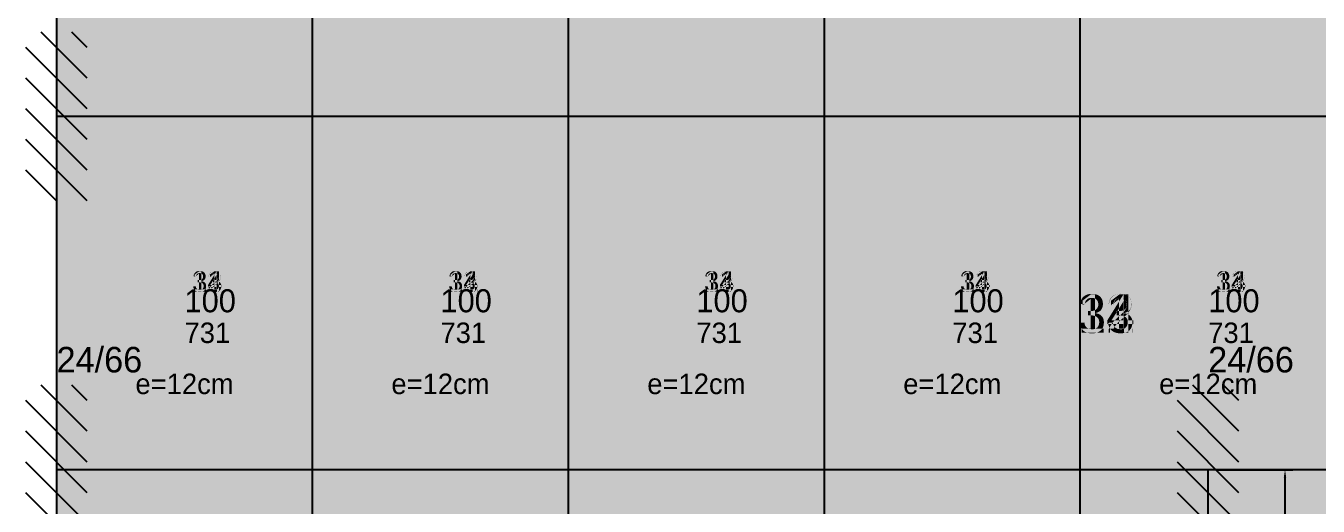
# Model space of a CAD drawing. Extents: x -10500 to 767, y -61 to 780.
# Drawn here: x -12 to 493, y 298 to 485 of the extents above; entities that cross this region are included whole.
import ezdxf

# ---------------------------------------------------------------- set-up
doc = ezdxf.new("R2010")
doc.units = 0
for name, color, linetype in [('COTA', 241, 'Continuous'), ('Hachura', 251, 'Continuous'), ('Painéis', 200, 'Continuous'), ('SARR_2.2x7', 7, 'Continuous')]:
    doc.layers.add(name, color=color, linetype=linetype)
doc.dimstyles.new('COTA PAINEL-50', dxfattribs={"dimtxt": 9, "dimasz": 3, "dimexe": 3, "dimexo": 3, "dimgap": 3, "dimtad": 1, "dimdec": 1, "dimcen": 2.5, "dimclrd": 4, "dimclre": 4, "dimclrt": 240, "dimazin": 3, "dimtfac": 1, "dimtmove": 0, "dimatfit": 3})

# ---------------------------------------------------------------- blocks, each defined once
blk = doc.blocks.new('_CLOSEDFILLED')
at = {"color": 0, "linetype": 'BYBLOCK'}
blk.add_solid([(-1, 0.16), (0, 0), (-1, -0.16)], dxfattribs=at)
blk = doc.blocks.new('*D319')
at = {"color": 4}
for p, q in [((453, 312), (483, 312)), ((480, 169.5), (480, 309)), ((480, 3), (480, 142.5)), ((453, 0), (483, 0))]:
    blk.add_line(p, q, dxfattribs=at)
at = {"layer": 'Defpoints'}
for p in [(450, 312), (450, 0), (480, 0)]:
    blk.add_point(p, dxfattribs=at)
at = {"layer": 'Painéis', "color": 4, "xscale": 3, "yscale": 3}
for p, rotation in [((480, 312), 90), ((480, 0), 270)]:
    blk.add_blockref('_CLOSEDFILLED', p, dxfattribs=dict(at, rotation=rotation))
at = {"layer": 'Painéis', "color": 240, "insert": (480, 156), "char_height": 9, "attachment_point": 5, "rotation": 90}
blk.add_mtext('312', dxfattribs=at)
blk = doc.blocks.new('*D333')
at = {"color": 4}
for p, q in [((453, 312), (483, 312)), ((480, 169.5), (480, 309)), ((480, 3), (480, 142.5)), ((453, 0), (483, 0))]:
    blk.add_line(p, q, dxfattribs=at)
at = {"layer": 'Defpoints'}
for p in [(450, 312), (450, 0), (480, 0)]:
    blk.add_point(p, dxfattribs=at)
at = {"layer": 'Painéis', "color": 4, "xscale": 3, "yscale": 3}
for p, rotation in [((480, 312), 90), ((480, 0), 270)]:
    blk.add_blockref('_CLOSEDFILLED', p, dxfattribs=dict(at, rotation=rotation))
at = {"layer": 'Painéis', "color": 240, "insert": (480, 156), "char_height": 9, "attachment_point": 5, "rotation": 90}
blk.add_mtext('312', dxfattribs=at)

msp = doc.modelspace()

# ---------------------------------------------------------------- hatches: boundary and pattern name
at = {"layer": 'Hachura'}
h = msp.add_hatch(color=7, dxfattribs=at)
h.dxf.hatch_style = 1
h.paths.add_polyline_path([(0, 0), (731, 0), (731, 731), (0, 731)])
h = msp.add_hatch(color=7, dxfattribs=at)
h.dxf.hatch_style = 1
h.paths.add_polyline_path([(0, 0), (731, 0), (731, 731), (0, 731)])
h = msp.add_hatch(color=7, dxfattribs=at)
h.dxf.hatch_style = 1
h.paths.add_polyline_path([(0, 0), (731, 0), (731, 731), (0, 731)])
h = msp.add_hatch(color=7, dxfattribs=at)
h.dxf.hatch_style = 1
h.paths.add_polyline_path([(0, 0), (731, 0), (731, 731), (0, 731)])
h = msp.add_hatch(color=7, dxfattribs=at)
h.dxf.hatch_style = 1
h.paths.add_polyline_path([(0, 0), (731, 0), (731, 731), (0, 731)])
h = msp.add_hatch(color=7, dxfattribs=at)
h.dxf.hatch_style = 1
h.paths.add_polyline_path([(0, 0), (731, 0), (731, 731), (0, 731)])
h = msp.add_hatch(color=7, dxfattribs=at)
h.dxf.hatch_style = 1
h.paths.add_polyline_path([(0, 0), (731, 0), (731, 731), (0, 731)])
h = msp.add_hatch(color=7, dxfattribs=at)
h.dxf.hatch_style = 1
h.paths.add_polyline_path([(0, 0), (731, 0), (731, 731), (0, 731)])
h = msp.add_hatch(color=7, dxfattribs=at)
h.dxf.hatch_style = 1
h.paths.add_polyline_path([(0, 0), (731, 0), (731, 731), (0, 731)])
h = msp.add_hatch(color=7, dxfattribs=at)
h.dxf.hatch_style = 1
h.paths.add_polyline_path([(0, 0), (731, 0), (731, 731), (0, 731)])
h = msp.add_hatch(color=7, dxfattribs=at)
h.dxf.hatch_style = 1
h.paths.add_polyline_path([(0, 0), (731, 0), (731, 731), (0, 731)])
h = msp.add_hatch(color=7, dxfattribs=at)
h.dxf.hatch_style = 1
h.paths.add_polyline_path([(0, 0), (731, 0), (731, 731), (0, 731)])
h = msp.add_hatch(color=7, dxfattribs=at)
h.dxf.hatch_style = 1
h.paths.add_polyline_path([(0, 0), (731, 0), (731, 731), (0, 731)])
h = msp.add_hatch(color=7, dxfattribs=at)
h.dxf.hatch_style = 1
h.paths.add_polyline_path([(0, 0), (731, 0), (731, 731), (0, 731)])
h = msp.add_hatch(color=7, dxfattribs=at)
h.dxf.hatch_style = 1
h.paths.add_polyline_path([(0, 0), (731, 0), (731, 731), (0, 731)])
h = msp.add_hatch(color=7, dxfattribs=at)
h.dxf.hatch_style = 1
h.paths.add_polyline_path([(0, 0), (731, 0), (731, 731), (0, 731)])
h = msp.add_hatch(color=7, dxfattribs=at)
h.dxf.hatch_style = 1
h.paths.add_polyline_path([(0, 0), (731, 0), (731, 731), (0, 731)])
h = msp.add_hatch(color=7, dxfattribs=at)
h.dxf.hatch_style = 1
h.paths.add_polyline_path([(0, 0), (731, 0), (731, 731), (0, 731)])
h = msp.add_hatch(color=7, dxfattribs=at)
h.dxf.hatch_style = 1
h.paths.add_polyline_path([(0, 0), (731, 0), (731, 731), (0, 731)])
h = msp.add_hatch(color=7, dxfattribs=at)
h.dxf.hatch_style = 1
h.paths.add_polyline_path([(0, 0), (731, 0), (731, 731), (0, 731)])
h = msp.add_hatch(color=7, dxfattribs=at)
h.dxf.hatch_style = 1
h.paths.add_polyline_path([(0, 0), (731, 0), (731, 731), (0, 731)])
h = msp.add_hatch(color=7, dxfattribs=at)
h.dxf.hatch_style = 1
h.paths.add_polyline_path([(0, 0), (731, 0), (731, 731), (0, 731)])
h = msp.add_hatch(color=7, dxfattribs=at)
h.dxf.hatch_style = 1
h.paths.add_polyline_path([(0, 0), (731, 0), (731, 731), (0, 731)])
h = msp.add_hatch(color=7, dxfattribs=at)
h.dxf.hatch_style = 1
h.paths.add_polyline_path([(0, 0), (731, 0), (731, 731), (0, 731)])
h = msp.add_hatch(color=7, dxfattribs=at)
h.dxf.hatch_style = 1
h.paths.add_polyline_path([(0, 0), (731, 0), (731, 450), (0, 450)])
h = msp.add_hatch(color=7, dxfattribs=at)
h.dxf.hatch_style = 1
h.paths.add_polyline_path([(0, 0), (731, 0), (731, 450), (0, 450)])
h = msp.add_hatch(color=7, dxfattribs=at)
h.dxf.hatch_style = 1
h.paths.add_polyline_path([(0, 0), (731, 0), (731, 312), (0, 312)])
h = msp.add_hatch(color=7, dxfattribs=at)
h.dxf.hatch_style = 1
h.paths.add_polyline_path([(0, 0), (731, 0), (731, 312), (0, 312)])
h = msp.add_hatch(color=7, dxfattribs=at)
h.dxf.hatch_style = 1
h.paths.add_polyline_path([(0, 0), (450, 0), (450, 312), (0, 312)])
h = msp.add_hatch(color=7, dxfattribs=at)
h.dxf.hatch_style = 1
h.paths.add_polyline_path([(0, 0), (450, 0), (450, 312), (0, 312)])

# ---------------------------------------------------------------- linework, layer by layer
at = {"layer": 'Painéis', "lineweight": 18}
for p, q in [((100, 0), (100, 731)), ((100, 0), (100, 731)), ((100, 0), (100, 731)), ((100, 0), (100, 731)), ((100, 0), (100, 731)), ((100, 0), (100, 731)), ((100, 0), (100, 731)), ((100, 0), (100, 731)), ((100, 0), (100, 731)), ((100, 0), (100, 731)), ((100, 0), (100, 731)), ((100, 0), (100, 731)), ((100, 0), (100, 731)), ((100, 0), (100, 731)), ((100, 0), (100, 731)), ((100, 0), (100, 731)), ((100, 0), (100, 731)), ((100, 0), (100, 731)), ((100, 0), (100, 731)), ((100, 0), (100, 731)), ((100, 0), (100, 731)), ((100, 0), (100, 731)), ((100, 0), (100, 731)), ((100, 0), (100, 731)), ((200, 0), (200, 731)), ((200, 0), (200, 731)), ((200, 0), (200, 731)), ((200, 0), (200, 731)), ((200, 0), (200, 731)), ((200, 0), (200, 731)), ((200, 0), (200, 731)), ((200, 0), (200, 731)), ((200, 0), (200, 731)), ((200, 0), (200, 731)), ((200, 0), (200, 731)), ((200, 0), (200, 731)), ((200, 0), (200, 731)), ((200, 0), (200, 731)), ((200, 0), (200, 731)), ((200, 0), (200, 731)), ((200, 0), (200, 731)), ((200, 0), (200, 731)), ((200, 0), (200, 731)), ((200, 0), (200, 731)), ((200, 0), (200, 731)), ((200, 0), (200, 731)), ((200, 0), (200, 731)), ((200, 0), (200, 731)), ((300, 0), (300, 731)), ((300, 0), (300, 731)), ((300, 0), (300, 731)), ((300, 0), (300, 731)), ((300, 0), (300, 731)), ((300, 0), (300, 731)), ((300, 0), (300, 731)), ((300, 0), (300, 731)), ((300, 0), (300, 731)), ((300, 0), (300, 731)), ((300, 0), (300, 731)), ((300, 0), (300, 731)), ((300, 0), (300, 731)), ((300, 0), (300, 731)), ((300, 0), (300, 731)), ((300, 0), (300, 731)), ((300, 0), (300, 731)), ((300, 0), (300, 731)), ((300, 0), (300, 731)), ((300, 0), (300, 731)), ((300, 0), (300, 731)), ((300, 0), (300, 731)), ((300, 0), (300, 731)), ((300, 0), (300, 731)), ((400, 0), (400, 731)), ((400, 0), (400, 731)), ((400, 0), (400, 731)), ((400, 0), (400, 731)), ((400, 0), (400, 731)), ((400, 0), (400, 731)), ((400, 0), (400, 731)), ((400, 0), (400, 731)), ((400, 0), (400, 731)), ((400, 0), (400, 731)), ((400, 0), (400, 731)), ((400, 0), (400, 731)), ((400, 0), (400, 731)), ((400, 0), (400, 731)), ((400, 0), (400, 731)), ((400, 0), (400, 731)), ((400, 0), (400, 731)), ((400, 0), (400, 731)), ((400, 0), (400, 731)), ((400, 0), (400, 731)), ((400, 0), (400, 731)), ((400, 0), (400, 731)), ((400, 0), (400, 731)), ((400, 0), (400, 731)), ((100, 0), (100, 450)), ((100, 0), (100, 450)), ((200, 0), (200, 450)), ((200, 0), (200, 450)), ((300, 0), (300, 450)), ((300, 0), (300, 450)), ((400, 0), (400, 450)), ((400, 0), (400, 450)), ((100, 0), (100, 312)), ((100, 0), (100, 312)), ((100, 0), (100, 312)), ((100, 0), (100, 312)), ((200, 0), (200, 312)), ((200, 0), (200, 312)), ((200, 0), (200, 312)), ((200, 0), (200, 312)), ((300, 0), (300, 312)), ((300, 0), (300, 312)), ((300, 0), (300, 312)), ((300, 0), (300, 312)), ((400, 0), (400, 312)), ((400, 0), (400, 312)), ((400, 0), (400, 312)), ((400, 0), (400, 312)), ((450, 0), (450, 312)), ((450, 0), (450, 312))]:
    msp.add_line(p, q, dxfattribs=at)
at = {"layer": 'SARR_2.2x7'}
for p, q in [((0, 731), (0, 0)), ((0, 731), (0, 0)), ((0, 731), (0, 0)), ((0, 731), (0, 0)), ((0, 731), (0, 0)), ((0, 731), (0, 0)), ((0, 731), (0, 0)), ((0, 731), (0, 0)), ((0, 731), (0, 0)), ((0, 731), (0, 0)), ((0, 731), (0, 0)), ((0, 731), (0, 0)), ((0, 731), (0, 0)), ((0, 731), (0, 0)), ((0, 731), (0, 0)), ((0, 731), (0, 0)), ((0, 731), (0, 0)), ((0, 731), (0, 0)), ((0, 731), (0, 0)), ((0, 731), (0, 0)), ((0, 731), (0, 0)), ((0, 731), (0, 0)), ((0, 731), (0, 0)), ((0, 731), (0, 0)), ((12, 465), (-6, 483)), ((12, 477), (6, 483)), ((12, 453), (-12, 477)), ((12, 441), (-12, 465)), ((12, 429), (-12, 453)), ((731, 450), (0, 450)), ((0, 450), (0, 0)), ((731, 450), (0, 450)), ((0, 450), (0, 0)), ((12, 417), (-12, 441)), ((0, 417), (-12, 429)), ((12, 327), (-6, 345)), ((12, 339), (6, 345)), ((462, 327), (444, 345)), ((462, 339), (456, 345)), ((12, 315), (-12, 339)), ((462, 315), (438, 339)), ((12, 303), (-12, 327)), ((462, 303), (438, 327)), ((12, 291), (-12, 315)), ((462, 291), (438, 315)), ((731, 312), (0, 312)), ((0, 312), (0, 0)), ((731, 312), (0, 312)), ((0, 312), (0, 0)), ((450, 312), (0, 312)), ((0, 312), (0, 0)), ((450, 312), (0, 312)), ((0, 312), (0, 0)), ((450, 0), (450, 312)), ((450, 0), (450, 312)), ((12, 279), (-12, 303)), ((462, 279), (438, 303))]:
    msp.add_line(p, q, dxfattribs=at)
at = {"layer": 'SARR_2.2x7', "lineweight": 25}
for points in [[(0, 0), (731, 0), (731, 731), (0, 731)], [(0, 0), (731, 0), (731, 731), (0, 731)], [(0, 0), (731, 0), (731, 731), (0, 731)], [(0, 0), (731, 0), (731, 731), (0, 731)], [(0, 0), (731, 0), (731, 731), (0, 731)], [(0, 0), (731, 0), (731, 731), (0, 731)], [(0, 0), (731, 0), (731, 731), (0, 731)], [(0, 0), (731, 0), (731, 731), (0, 731)], [(0, 0), (731, 0), (731, 731), (0, 731)], [(0, 0), (731, 0), (731, 731), (0, 731)], [(0, 0), (731, 0), (731, 731), (0, 731)], [(0, 0), (731, 0), (731, 731), (0, 731)], [(0, 0), (731, 0), (731, 731), (0, 731)], [(0, 0), (731, 0), (731, 731), (0, 731)], [(0, 0), (731, 0), (731, 731), (0, 731)], [(0, 0), (731, 0), (731, 731), (0, 731)], [(0, 0), (731, 0), (731, 731), (0, 731)], [(0, 0), (731, 0), (731, 731), (0, 731)], [(0, 0), (731, 0), (731, 731), (0, 731)], [(0, 0), (731, 0), (731, 731), (0, 731)], [(0, 0), (731, 0), (731, 731), (0, 731)], [(0, 0), (731, 0), (731, 731), (0, 731)], [(0, 0), (731, 0), (731, 731), (0, 731)], [(0, 0), (731, 0), (731, 731), (0, 731)], [(0, 0), (731, 0), (731, 450), (0, 450)], [(0, 0), (731, 0), (731, 450), (0, 450)], [(0, 0), (731, 0), (731, 312), (0, 312)], [(0, 0), (731, 0), (731, 312), (0, 312)], [(0, 0), (450, 0), (450, 312), (0, 312)], [(0, 0), (450, 0), (450, 312), (0, 312)]]:
    msp.add_lwpolyline(points, close=True, dxfattribs=at)
at = {"layer": 'SARR_2.2x7'}
for points in [[(100, 0), (100, 731)], [(100, 0), (100, 731)], [(100, 0), (100, 731)], [(100, 0), (100, 731)], [(100, 0), (100, 731)], [(100, 0), (100, 731)], [(100, 0), (100, 731)], [(100, 0), (100, 731)], [(100, 0), (100, 731)], [(100, 0), (100, 731)], [(100, 0), (100, 731)], [(100, 0), (100, 731)], [(100, 0), (100, 731)], [(100, 0), (100, 731)], [(100, 0), (100, 731)], [(100, 0), (100, 731)], [(100, 0), (100, 731)], [(100, 0), (100, 731)], [(100, 0), (100, 731)], [(100, 0), (100, 731)], [(100, 0), (100, 731)], [(100, 0), (100, 731)], [(100, 0), (100, 731)], [(100, 0), (100, 731)], [(200, 0), (200, 731)], [(200, 0), (200, 731)], [(200, 0), (200, 731)], [(200, 0), (200, 731)], [(200, 0), (200, 731)], [(200, 0), (200, 731)], [(200, 0), (200, 731)], [(200, 0), (200, 731)], [(200, 0), (200, 731)], [(200, 0), (200, 731)], [(200, 0), (200, 731)], [(200, 0), (200, 731)], [(200, 0), (200, 731)], [(200, 0), (200, 731)], [(200, 0), (200, 731)], [(200, 0), (200, 731)], [(200, 0), (200, 731)], [(200, 0), (200, 731)], [(200, 0), (200, 731)], [(200, 0), (200, 731)], [(200, 0), (200, 731)], [(200, 0), (200, 731)], [(200, 0), (200, 731)], [(200, 0), (200, 731)], [(300, 0), (300, 731)], [(300, 0), (300, 731)], [(300, 0), (300, 731)], [(300, 0), (300, 731)], [(300, 0), (300, 731)], [(300, 0), (300, 731)], [(300, 0), (300, 731)], [(300, 0), (300, 731)], [(300, 0), (300, 731)], [(300, 0), (300, 731)], [(300, 0), (300, 731)], [(300, 0), (300, 731)], [(300, 0), (300, 731)], [(300, 0), (300, 731)], [(300, 0), (300, 731)], [(300, 0), (300, 731)], [(300, 0), (300, 731)], [(300, 0), (300, 731)], [(300, 0), (300, 731)], [(300, 0), (300, 731)], [(300, 0), (300, 731)], [(300, 0), (300, 731)], [(300, 0), (300, 731)], [(300, 0), (300, 731)], [(400, 0), (400, 731)], [(400, 0), (400, 731)], [(400, 0), (400, 731)], [(400, 0), (400, 731)], [(400, 0), (400, 731)], [(400, 0), (400, 731)], [(400, 0), (400, 731)], [(400, 0), (400, 731)], [(400, 0), (400, 731)], [(400, 0), (400, 731)], [(400, 0), (400, 731)], [(400, 0), (400, 731)], [(400, 0), (400, 731)], [(400, 0), (400, 731)], [(400, 0), (400, 731)], [(400, 0), (400, 731)], [(400, 0), (400, 731)], [(400, 0), (400, 731)], [(400, 0), (400, 731)], [(400, 0), (400, 731)], [(400, 0), (400, 731)], [(400, 0), (400, 731)], [(400, 0), (400, 731)], [(400, 0), (400, 731)], [(100, 0), (100, 450)], [(100, 0), (100, 450)], [(200, 0), (200, 450)], [(200, 0), (200, 450)], [(300, 0), (300, 450)], [(300, 0), (300, 450)], [(400, 0), (400, 450)], [(400, 0), (400, 450)], [(100, 0), (100, 312)], [(100, 0), (100, 312)], [(100, 0), (100, 312)], [(100, 0), (100, 312)], [(200, 0), (200, 312)], [(200, 0), (200, 312)], [(200, 0), (200, 312)], [(200, 0), (200, 312)], [(300, 0), (300, 312)], [(300, 0), (300, 312)], [(300, 0), (300, 312)], [(300, 0), (300, 312)], [(400, 0), (400, 312)], [(400, 0), (400, 312)], [(400, 0), (400, 312)], [(400, 0), (400, 312)], [(450, 0), (450, 312)], [(450, 0), (450, 312)]]:
    msp.add_lwpolyline(points, dxfattribs=at)

# ---------------------------------------------------------------- texts
at = {"layer": 'COTA'}
for s, height, p in [('100', 9, (50, 373.5)), ('100', 9, (50, 373.5)), ('100', 9, (50, 373.5)), ('100', 9, (50, 373.5)), ('100', 9, (50, 373.5)), ('100', 9, (50, 373.5)), ('100', 9, (50, 373.5)), ('100', 9, (50, 373.5)), ('100', 9, (50, 373.5)), ('100', 9, (50, 373.5)), ('100', 9, (50, 373.5)), ('100', 9, (50, 373.5)), ('100', 9, (50, 373.5)), ('100', 9, (50, 373.5)), ('100', 9, (50, 373.5)), ('100', 9, (50, 373.5)), ('100', 9, (50, 373.5)), ('100', 9, (50, 373.5)), ('100', 9, (50, 373.5)), ('100', 9, (50, 373.5)), ('100', 9, (50, 373.5)), ('100', 9, (50, 373.5)), ('100', 9, (50, 373.5)), ('100', 9, (50, 373.5)), ('100', 9, (150, 373.5)), ('100', 9, (150, 373.5)), ('100', 9, (150, 373.5)), ('100', 9, (150, 373.5)), ('100', 9, (150, 373.5)), ('100', 9, (150, 373.5)), ('100', 9, (150, 373.5)), ('100', 9, (150, 373.5)), ('100', 9, (150, 373.5)), ('100', 9, (150, 373.5)), ('100', 9, (150, 373.5)), ('100', 9, (150, 373.5)), ('100', 9, (150, 373.5)), ('100', 9, (150, 373.5)), ('100', 9, (150, 373.5)), ('100', 9, (150, 373.5)), ('100', 9, (150, 373.5)), ('100', 9, (150, 373.5)), ('100', 9, (150, 373.5)), ('100', 9, (150, 373.5)), ('100', 9, (150, 373.5)), ('100', 9, (150, 373.5)), ('100', 9, (150, 373.5)), ('100', 9, (150, 373.5)), ('100', 9, (250, 373.5)), ('100', 9, (250, 373.5)), ('100', 9, (250, 373.5)), ('100', 9, (250, 373.5)), ('100', 9, (250, 373.5)), ('100', 9, (250, 373.5)), ('100', 9, (250, 373.5)), ('100', 9, (250, 373.5)), ('100', 9, (250, 373.5)), ('100', 9, (250, 373.5)), ('100', 9, (250, 373.5)), ('100', 9, (250, 373.5)), ('100', 9, (250, 373.5)), ('100', 9, (250, 373.5)), ('100', 9, (250, 373.5)), ('100', 9, (250, 373.5)), ('100', 9, (250, 373.5)), ('100', 9, (250, 373.5)), ('100', 9, (250, 373.5)), ('100', 9, (250, 373.5)), ('100', 9, (250, 373.5)), ('100', 9, (250, 373.5)), ('100', 9, (250, 373.5)), ('100', 9, (250, 373.5)), ('100', 9, (350, 373.5)), ('100', 9, (350, 373.5)), ('100', 9, (350, 373.5)), ('100', 9, (350, 373.5)), ('100', 9, (350, 373.5)), ('100', 9, (350, 373.5)), ('100', 9, (350, 373.5)), ('100', 9, (350, 373.5)), ('100', 9, (350, 373.5)), ('100', 9, (350, 373.5)), ('100', 9, (350, 373.5)), ('100', 9, (350, 373.5)), ('100', 9, (350, 373.5)), ('100', 9, (350, 373.5)), ('100', 9, (350, 373.5)), ('100', 9, (350, 373.5)), ('100', 9, (350, 373.5)), ('100', 9, (350, 373.5)), ('100', 9, (350, 373.5)), ('100', 9, (350, 373.5)), ('100', 9, (350, 373.5)), ('100', 9, (350, 373.5)), ('100', 9, (350, 373.5)), ('100', 9, (350, 373.5)), ('L1101', 15, (365.5, 365.5)), ('L1103', 15, (365.5, 365.5)), ('L1104', 15, (365.5, 365.5)), ('L1105', 15, (365.5, 365.5)), ('L1106', 15, (365.5, 365.5)), ('L1109', 15, (365.5, 365.5)), ('L1113', 15, (365.5, 365.5)), ('L1120', 15, (365.5, 365.5)), ('L1121', 15, (365.5, 365.5)), ('L1122', 15, (365.5, 365.5)), ('L1125', 15, (365.5, 365.5)), ('L1126', 15, (365.5, 365.5)), ('L1127', 15, (365.5, 365.5)), ('L1128', 15, (365.5, 365.5)), ('L1129', 15, (365.5, 365.5)), ('L1131', 15, (365.5, 365.5)), ('L1133', 15, (365.5, 365.5)), ('L1134', 15, (365.5, 365.5)), ('L1137', 15, (365.5, 365.5)), ('L1138', 15, (365.5, 365.5)), ('L1150', 15, (365.5, 365.5)), ('L1111', 15, (365.5, 365.5)), ('L1114', 15, (365.5, 365.5)), ('L1151', 15, (365.5, 365.5)), ('100', 9, (450, 373.5)), ('100', 9, (450, 373.5)), ('100', 9, (450, 373.5)), ('100', 9, (450, 373.5)), ('100', 9, (450, 373.5)), ('100', 9, (450, 373.5)), ('100', 9, (450, 373.5)), ('100', 9, (450, 373.5)), ('100', 9, (450, 373.5)), ('100', 9, (450, 373.5)), ('100', 9, (450, 373.5)), ('100', 9, (450, 373.5)), ('100', 9, (450, 373.5)), ('100', 9, (450, 373.5)), ('100', 9, (450, 373.5)), ('100', 9, (450, 373.5)), ('100', 9, (450, 373.5)), ('100', 9, (450, 373.5)), ('100', 9, (450, 373.5)), ('100', 9, (450, 373.5)), ('100', 9, (450, 373.5)), ('100', 9, (450, 373.5)), ('100', 9, (450, 373.5)), ('100', 9, (450, 373.5)), ('731', 8, (50, 361.5)), ('731', 8, (50, 361.5)), ('731', 8, (50, 361.5)), ('731', 8, (50, 361.5)), ('731', 8, (50, 361.5)), ('731', 8, (50, 361.5)), ('731', 8, (50, 361.5)), ('731', 8, (50, 361.5)), ('731', 8, (50, 361.5)), ('731', 8, (50, 361.5)), ('731', 8, (50, 361.5)), ('731', 8, (50, 361.5)), ('731', 8, (50, 361.5)), ('731', 8, (50, 361.5)), ('731', 8, (50, 361.5)), ('731', 8, (50, 361.5)), ('731', 8, (50, 361.5)), ('731', 8, (50, 361.5)), ('731', 8, (50, 361.5)), ('731', 8, (50, 361.5)), ('731', 8, (50, 361.5)), ('731', 8, (50, 361.5)), ('731', 8, (50, 361.5)), ('731', 8, (50, 361.5)), ('731', 8, (150, 361.5)), ('731', 8, (150, 361.5)), ('731', 8, (150, 361.5)), ('731', 8, (150, 361.5)), ('731', 8, (150, 361.5)), ('731', 8, (150, 361.5)), ('731', 8, (150, 361.5)), ('731', 8, (150, 361.5)), ('731', 8, (150, 361.5)), ('731', 8, (150, 361.5)), ('731', 8, (150, 361.5)), ('731', 8, (150, 361.5)), ('731', 8, (150, 361.5)), ('731', 8, (150, 361.5)), ('731', 8, (150, 361.5)), ('731', 8, (150, 361.5)), ('731', 8, (150, 361.5)), ('731', 8, (150, 361.5)), ('731', 8, (150, 361.5)), ('731', 8, (150, 361.5)), ('731', 8, (150, 361.5)), ('731', 8, (150, 361.5)), ('731', 8, (150, 361.5)), ('731', 8, (150, 361.5)), ('731', 8, (250, 361.5)), ('731', 8, (250, 361.5)), ('731', 8, (250, 361.5)), ('731', 8, (250, 361.5)), ('731', 8, (250, 361.5)), ('731', 8, (250, 361.5)), ('731', 8, (250, 361.5)), ('731', 8, (250, 361.5)), ('731', 8, (250, 361.5)), ('731', 8, (250, 361.5)), ('731', 8, (250, 361.5)), ('731', 8, (250, 361.5)), ('731', 8, (250, 361.5)), ('731', 8, (250, 361.5)), ('731', 8, (250, 361.5)), ('731', 8, (250, 361.5)), ('731', 8, (250, 361.5)), ('731', 8, (250, 361.5)), ('731', 8, (250, 361.5)), ('731', 8, (250, 361.5)), ('731', 8, (250, 361.5)), ('731', 8, (250, 361.5)), ('731', 8, (250, 361.5)), ('731', 8, (250, 361.5)), ('731', 8, (350, 361.5)), ('731', 8, (350, 361.5)), ('731', 8, (350, 361.5)), ('731', 8, (350, 361.5)), ('731', 8, (350, 361.5)), ('731', 8, (350, 361.5)), ('731', 8, (350, 361.5)), ('731', 8, (350, 361.5)), ('731', 8, (350, 361.5)), ('731', 8, (350, 361.5)), ('731', 8, (350, 361.5)), ('731', 8, (350, 361.5)), ('731', 8, (350, 361.5)), ('731', 8, (350, 361.5)), ('731', 8, (350, 361.5)), ('731', 8, (350, 361.5)), ('731', 8, (350, 361.5)), ('731', 8, (350, 361.5)), ('731', 8, (350, 361.5)), ('731', 8, (350, 361.5)), ('731', 8, (350, 361.5)), ('731', 8, (350, 361.5)), ('731', 8, (350, 361.5)), ('731', 8, (350, 361.5)), ('731', 8, (450, 361.5)), ('731', 8, (450, 361.5)), ('731', 8, (450, 361.5)), ('731', 8, (450, 361.5)), ('731', 8, (450, 361.5)), ('731', 8, (450, 361.5)), ('731', 8, (450, 361.5)), ('731', 8, (450, 361.5)), ('731', 8, (450, 361.5)), ('731', 8, (450, 361.5)), ('731', 8, (450, 361.5)), ('731', 8, (450, 361.5)), ('731', 8, (450, 361.5)), ('731', 8, (450, 361.5)), ('731', 8, (450, 361.5)), ('731', 8, (450, 361.5)), ('731', 8, (450, 361.5)), ('731', 8, (450, 361.5)), ('731', 8, (450, 361.5)), ('731', 8, (450, 361.5)), ('731', 8, (450, 361.5)), ('731', 8, (450, 361.5)), ('731', 8, (450, 361.5)), ('731', 8, (450, 361.5))]:
    msp.add_text(s, height=height, dxfattribs=at).set_placement(p)
at = {"layer": 'COTA', "char_height": 8, "attachment_point": 5}
for s, insert in [('\\pxqc;L1101^J100X731^Jc/rec.^Je=12cm', (50, 365.5)), ('\\pxqc;L1103^J100X731^Jc/rec.^Je=12cm', (50, 365.5)), ('\\pxqc;L1104^J100X731^Jc/rec.^Je=12cm', (50, 365.5)), ('\\pxqc;L1105^J100X731^Jc/rec.^Je=12cm', (50, 365.5)), ('\\pxqc;L1106^J100X731^Jc/rec.^Je=12cm', (50, 365.5)), ('\\pxqc;L1109^J100X731^Jc/rec.^Je=12cm', (50, 365.5)), ('\\pxqc;L1113^J100X731^Jc/rec.^Je=12cm', (50, 365.5)), ('\\pxqc;L1120^J100X731^Jc/rec.^Je=12cm', (50, 365.5)), ('\\pxqc;L1121^J100X731^Jc/rec.^Je=12cm', (50, 365.5)), ('\\pxqc;L1122^J100X731^Jc/rec.^Je=12cm', (50, 365.5)), ('\\pxqc;L1125^J100X731^Jc/rec.^Je=12cm', (50, 365.5)), ('\\pxqc;L1126^J100X731^Jc/rec.^Je=12cm', (50, 365.5)), ('\\pxqc;L1127^J100X731^Jc/rec.^Je=12cm', (50, 365.5)), ('\\pxqc;L1128^J100X731^Jc/rec.^Je=12cm', (50, 365.5)), ('\\pxqc;L1129^J100X731^Jc/rec.^Je=12cm', (50, 365.5)), ('\\pxqc;L1131^J100X731^Jc/rec.^Je=12cm', (50, 365.5)), ('\\pxqc;L1133^J100X731^Jc/rec.^Je=12cm', (50, 365.5)), ('\\pxqc;L1134^J100X731^Jc/rec.^Je=12cm', (50, 365.5)), ('\\pxqc;L1137^J100X731^Jc/rec.^Je=12cm', (50, 365.5)), ('\\pxqc;L1138^J100X731^Jc/rec.^Je=12cm', (50, 365.5)), ('\\pxqc;L1150^J100X731^Jc/rec.^Je=12cm', (50, 365.5)), ('\\pxqc;L1111^J100X731^Jc/rec.^Je=12cm', (50, 365.5)), ('\\pxqc;L1114^J100X731^Jc/rec.^Je=12cm', (50, 365.5)), ('\\pxqc;L1151^J100X731^Jc/rec.^Je=12cm', (50, 365.5)), ('\\pxqc;L1101^J100X731^Jc/rec.^Je=12cm', (150, 365.5)), ('\\pxqc;L1103^J100X731^Jc/rec.^Je=12cm', (150, 365.5)), ('\\pxqc;L1104^J100X731^Jc/rec.^Je=12cm', (150, 365.5)), ('\\pxqc;L1105^J100X731^Jc/rec.^Je=12cm', (150, 365.5)), ('\\pxqc;L1106^J100X731^Jc/rec.^Je=12cm', (150, 365.5)), ('\\pxqc;L1109^J100X731^Jc/rec.^Je=12cm', (150, 365.5)), ('\\pxqc;L1113^J100X731^Jc/rec.^Je=12cm', (150, 365.5)), ('\\pxqc;L1120^J100X731^Jc/rec.^Je=12cm', (150, 365.5)), ('\\pxqc;L1121^J100X731^Jc/rec.^Je=12cm', (150, 365.5)), ('\\pxqc;L1122^J100X731^Jc/rec.^Je=12cm', (150, 365.5)), ('\\pxqc;L1125^J100X731^Jc/rec.^Je=12cm', (150, 365.5)), ('\\pxqc;L1126^J100X731^Jc/rec.^Je=12cm', (150, 365.5)), ('\\pxqc;L1127^J100X731^Jc/rec.^Je=12cm', (150, 365.5)), ('\\pxqc;L1128^J100X731^Jc/rec.^Je=12cm', (150, 365.5)), ('\\pxqc;L1129^J100X731^Jc/rec.^Je=12cm', (150, 365.5)), ('\\pxqc;L1131^J100X731^Jc/rec.^Je=12cm', (150, 365.5)), ('\\pxqc;L1133^J100X731^Jc/rec.^Je=12cm', (150, 365.5)), ('\\pxqc;L1134^J100X731^Jc/rec.^Je=12cm', (150, 365.5)), ('\\pxqc;L1137^J100X731^Jc/rec.^Je=12cm', (150, 365.5)), ('\\pxqc;L1138^J100X731^Jc/rec.^Je=12cm', (150, 365.5)), ('\\pxqc;L1150^J100X731^Jc/rec.^Je=12cm', (150, 365.5)), ('\\pxqc;L1111^J100X731^Jc/rec.^Je=12cm', (150, 365.5)), ('\\pxqc;L1114^J100X731^Jc/rec.^Je=12cm', (150, 365.5)), ('\\pxqc;L1151^J100X731^Jc/rec.^Je=12cm', (150, 365.5)), ('\\pxqc;L1101^J100X731^Jc/rec.^Je=12cm', (250, 365.5)), ('\\pxqc;L1103^J100X731^Jc/rec.^Je=12cm', (250, 365.5)), ('\\pxqc;L1104^J100X731^Jc/rec.^Je=12cm', (250, 365.5)), ('\\pxqc;L1105^J100X731^Jc/rec.^Je=12cm', (250, 365.5)), ('\\pxqc;L1106^J100X731^Jc/rec.^Je=12cm', (250, 365.5)), ('\\pxqc;L1109^J100X731^Jc/rec.^Je=12cm', (250, 365.5)), ('\\pxqc;L1113^J100X731^Jc/rec.^Je=12cm', (250, 365.5)), ('\\pxqc;L1120^J100X731^Jc/rec.^Je=12cm', (250, 365.5)), ('\\pxqc;L1121^J100X731^Jc/rec.^Je=12cm', (250, 365.5)), ('\\pxqc;L1122^J100X731^Jc/rec.^Je=12cm', (250, 365.5)), ('\\pxqc;L1125^J100X731^Jc/rec.^Je=12cm', (250, 365.5)), ('\\pxqc;L1126^J100X731^Jc/rec.^Je=12cm', (250, 365.5)), ('\\pxqc;L1127^J100X731^Jc/rec.^Je=12cm', (250, 365.5)), ('\\pxqc;L1128^J100X731^Jc/rec.^Je=12cm', (250, 365.5)), ('\\pxqc;L1129^J100X731^Jc/rec.^Je=12cm', (250, 365.5)), ('\\pxqc;L1131^J100X731^Jc/rec.^Je=12cm', (250, 365.5)), ('\\pxqc;L1133^J100X731^Jc/rec.^Je=12cm', (250, 365.5)), ('\\pxqc;L1134^J100X731^Jc/rec.^Je=12cm', (250, 365.5)), ('\\pxqc;L1137^J100X731^Jc/rec.^Je=12cm', (250, 365.5)), ('\\pxqc;L1138^J100X731^Jc/rec.^Je=12cm', (250, 365.5)), ('\\pxqc;L1150^J100X731^Jc/rec.^Je=12cm', (250, 365.5)), ('\\pxqc;L1111^J100X731^Jc/rec.^Je=12cm', (250, 365.5)), ('\\pxqc;L1114^J100X731^Jc/rec.^Je=12cm', (250, 365.5)), ('\\pxqc;L1151^J100X731^Jc/rec.^Je=12cm', (250, 365.5)), ('\\pxqc;L1101^J100X731^Jc/rec.^Je=12cm', (350, 365.5)), ('\\pxqc;L1103^J100X731^Jc/rec.^Je=12cm', (350, 365.5)), ('\\pxqc;L1104^J100X731^Jc/rec.^Je=12cm', (350, 365.5)), ('\\pxqc;L1105^J100X731^Jc/rec.^Je=12cm', (350, 365.5)), ('\\pxqc;L1106^J100X731^Jc/rec.^Je=12cm', (350, 365.5)), ('\\pxqc;L1109^J100X731^Jc/rec.^Je=12cm', (350, 365.5)), ('\\pxqc;L1113^J100X731^Jc/rec.^Je=12cm', (350, 365.5)), ('\\pxqc;L1120^J100X731^Jc/rec.^Je=12cm', (350, 365.5)), ('\\pxqc;L1121^J100X731^Jc/rec.^Je=12cm', (350, 365.5)), ('\\pxqc;L1122^J100X731^Jc/rec.^Je=12cm', (350, 365.5)), ('\\pxqc;L1125^J100X731^Jc/rec.^Je=12cm', (350, 365.5)), ('\\pxqc;L1126^J100X731^Jc/rec.^Je=12cm', (350, 365.5)), ('\\pxqc;L1127^J100X731^Jc/rec.^Je=12cm', (350, 365.5)), ('\\pxqc;L1128^J100X731^Jc/rec.^Je=12cm', (350, 365.5)), ('\\pxqc;L1129^J100X731^Jc/rec.^Je=12cm', (350, 365.5)), ('\\pxqc;L1131^J100X731^Jc/rec.^Je=12cm', (350, 365.5)), ('\\pxqc;L1133^J100X731^Jc/rec.^Je=12cm', (350, 365.5)), ('\\pxqc;L1134^J100X731^Jc/rec.^Je=12cm', (350, 365.5)), ('\\pxqc;L1137^J100X731^Jc/rec.^Je=12cm', (350, 365.5)), ('\\pxqc;L1138^J100X731^Jc/rec.^Je=12cm', (350, 365.5)), ('\\pxqc;L1150^J100X731^Jc/rec.^Je=12cm', (350, 365.5)), ('\\pxqc;L1111^J100X731^Jc/rec.^Je=12cm', (350, 365.5)), ('\\pxqc;L1114^J100X731^Jc/rec.^Je=12cm', (350, 365.5)), ('\\pxqc;L1151^J100X731^Jc/rec.^Je=12cm', (350, 365.5)), ('\\pxqc;L1101^J100X731^Jc/rec.^Je=12cm', (450, 365.5)), ('\\pxqc;L1103^J100X731^Jc/rec.^Je=12cm', (450, 365.5)), ('\\pxqc;L1104^J100X731^Jc/rec.^Je=12cm', (450, 365.5)), ('\\pxqc;L1105^J100X731^Jc/rec.^Je=12cm', (450, 365.5)), ('\\pxqc;L1106^J100X731^Jc/rec.^Je=12cm', (450, 365.5)), ('\\pxqc;L1109^J100X731^Jc/rec.^Je=12cm', (450, 365.5)), ('\\pxqc;L1113^J100X731^Jc/rec.^Je=12cm', (450, 365.5)), ('\\pxqc;L1120^J100X731^Jc/rec.^Je=12cm', (450, 365.5)), ('\\pxqc;L1121^J100X731^Jc/rec.^Je=12cm', (450, 365.5)), ('\\pxqc;L1122^J100X731^Jc/rec.^Je=12cm', (450, 365.5)), ('\\pxqc;L1125^J100X731^Jc/rec.^Je=12cm', (450, 365.5)), ('\\pxqc;L1126^J100X731^Jc/rec.^Je=12cm', (450, 365.5)), ('\\pxqc;L1127^J100X731^Jc/rec.^Je=12cm', (450, 365.5)), ('\\pxqc;L1128^J100X731^Jc/rec.^Je=12cm', (450, 365.5)), ('\\pxqc;L1129^J100X731^Jc/rec.^Je=12cm', (450, 365.5)), ('\\pxqc;L1131^J100X731^Jc/rec.^Je=12cm', (450, 365.5)), ('\\pxqc;L1133^J100X731^Jc/rec.^Je=12cm', (450, 365.5)), ('\\pxqc;L1134^J100X731^Jc/rec.^Je=12cm', (450, 365.5)), ('\\pxqc;L1137^J100X731^Jc/rec.^Je=12cm', (450, 365.5)), ('\\pxqc;L1138^J100X731^Jc/rec.^Je=12cm', (450, 365.5)), ('\\pxqc;L1150^J100X731^Jc/rec.^Je=12cm', (450, 365.5)), ('\\pxqc;L1111^J100X731^Jc/rec.^Je=12cm', (450, 365.5)), ('\\pxqc;L1114^J100X731^Jc/rec.^Je=12cm', (450, 365.5)), ('\\pxqc;L1151^J100X731^Jc/rec.^Je=12cm', (450, 365.5))]:
    msp.add_mtext(s, dxfattribs=dict(at, insert=insert))
at = {"layer": 'SARR_2.2x7'}
for s, height, p in [('c=100', 7, (40, 365.5)), ('c=100', 7, (40, 365.5)), ('c=100', 7, (40, 365.5)), ('c=100', 7, (40, 365.5)), ('c=100', 7, (40, 365.5)), ('c=100', 7, (40, 365.5)), ('c=100', 7, (40, 365.5)), ('c=100', 7, (40, 365.5)), ('c=100', 7, (40, 365.5)), ('c=100', 7, (40, 365.5)), ('c=100', 7, (40, 365.5)), ('c=100', 7, (40, 365.5)), ('c=100', 7, (40, 365.5)), ('c=100', 7, (40, 365.5)), ('c=100', 7, (40, 365.5)), ('c=100', 7, (40, 365.5)), ('c=100', 7, (40, 365.5)), ('c=100', 7, (40, 365.5)), ('c=100', 7, (40, 365.5)), ('c=100', 7, (40, 365.5)), ('c=100', 7, (40, 365.5)), ('c=100', 7, (40, 365.5)), ('c=100', 7, (40, 365.5)), ('c=100', 7, (40, 365.5)), ('c=100', 7, (140, 365.5)), ('c=100', 7, (140, 365.5)), ('c=100', 7, (140, 365.5)), ('c=100', 7, (140, 365.5)), ('c=100', 7, (140, 365.5)), ('c=100', 7, (140, 365.5)), ('c=100', 7, (140, 365.5)), ('c=100', 7, (140, 365.5)), ('c=100', 7, (140, 365.5)), ('c=100', 7, (140, 365.5)), ('c=100', 7, (140, 365.5)), ('c=100', 7, (140, 365.5)), ('c=100', 7, (140, 365.5)), ('c=100', 7, (140, 365.5)), ('c=100', 7, (140, 365.5)), ('c=100', 7, (140, 365.5)), ('c=100', 7, (140, 365.5)), ('c=100', 7, (140, 365.5)), ('c=100', 7, (140, 365.5)), ('c=100', 7, (140, 365.5)), ('c=100', 7, (140, 365.5)), ('c=100', 7, (140, 365.5)), ('c=100', 7, (140, 365.5)), ('c=100', 7, (140, 365.5)), ('c=100', 7, (240, 365.5)), ('c=100', 7, (240, 365.5)), ('c=100', 7, (240, 365.5)), ('c=100', 7, (240, 365.5)), ('c=100', 7, (240, 365.5)), ('c=100', 7, (240, 365.5)), ('c=100', 7, (240, 365.5)), ('c=100', 7, (240, 365.5)), ('c=100', 7, (240, 365.5)), ('c=100', 7, (240, 365.5)), ('c=100', 7, (240, 365.5)), ('c=100', 7, (240, 365.5)), ('c=100', 7, (240, 365.5)), ('c=100', 7, (240, 365.5)), ('c=100', 7, (240, 365.5)), ('c=100', 7, (240, 365.5)), ('c=100', 7, (240, 365.5)), ('c=100', 7, (240, 365.5)), ('c=100', 7, (240, 365.5)), ('c=100', 7, (240, 365.5)), ('c=100', 7, (240, 365.5)), ('c=100', 7, (240, 365.5)), ('c=100', 7, (240, 365.5)), ('c=100', 7, (240, 365.5)), ('c=100', 7, (340, 365.5)), ('c=100', 7, (340, 365.5)), ('c=100', 7, (340, 365.5)), ('c=100', 7, (340, 365.5)), ('c=100', 7, (340, 365.5)), ('c=100', 7, (340, 365.5)), ('c=100', 7, (340, 365.5)), ('c=100', 7, (340, 365.5)), ('c=100', 7, (340, 365.5)), ('c=100', 7, (340, 365.5)), ('c=100', 7, (340, 365.5)), ('c=100', 7, (340, 365.5)), ('c=100', 7, (340, 365.5)), ('c=100', 7, (340, 365.5)), ('c=100', 7, (340, 365.5)), ('c=100', 7, (340, 365.5)), ('c=100', 7, (340, 365.5)), ('c=100', 7, (340, 365.5)), ('c=100', 7, (340, 365.5)), ('c=100', 7, (340, 365.5)), ('c=100', 7, (340, 365.5)), ('c=100', 7, (340, 365.5)), ('c=100', 7, (340, 365.5)), ('c=100', 7, (340, 365.5)), ('c=100', 7, (440, 365.5)), ('c=100', 7, (440, 365.5)), ('c=100', 7, (440, 365.5)), ('c=100', 7, (440, 365.5)), ('c=100', 7, (440, 365.5)), ('c=100', 7, (440, 365.5)), ('c=100', 7, (440, 365.5)), ('c=100', 7, (440, 365.5)), ('c=100', 7, (440, 365.5)), ('c=100', 7, (440, 365.5)), ('c=100', 7, (440, 365.5)), ('c=100', 7, (440, 365.5)), ('c=100', 7, (440, 365.5)), ('c=100', 7, (440, 365.5)), ('c=100', 7, (440, 365.5)), ('c=100', 7, (440, 365.5)), ('c=100', 7, (440, 365.5)), ('c=100', 7, (440, 365.5)), ('c=100', 7, (440, 365.5)), ('c=100', 7, (440, 365.5)), ('c=100', 7, (440, 365.5)), ('c=100', 7, (440, 365.5)), ('c=100', 7, (440, 365.5)), ('c=100', 7, (440, 365.5)), ('24/66', 10, (0, 350)), ('24/66', 10, (450, 350))]:
    msp.add_text(s, height=height, dxfattribs=at).set_placement(p)

# ---------------------------------------------------------------- dimensions: what is measured, and where the dimension line sits
at = {"layer": 'Painéis'}
for picture in ['*D319', '*D333']:
    dim = msp.add_linear_dim(base=(480, 0), p1=(450, 0), p2=(450, 312), angle=90, dimstyle='COTA PAINEL-50', dxfattribs=at)
    dim.commit()
    dim.dimension.update_dxf_attribs({"geometry": picture, "text_midpoint": (480, 156)})

doc.saveas('drawing.dxf')
